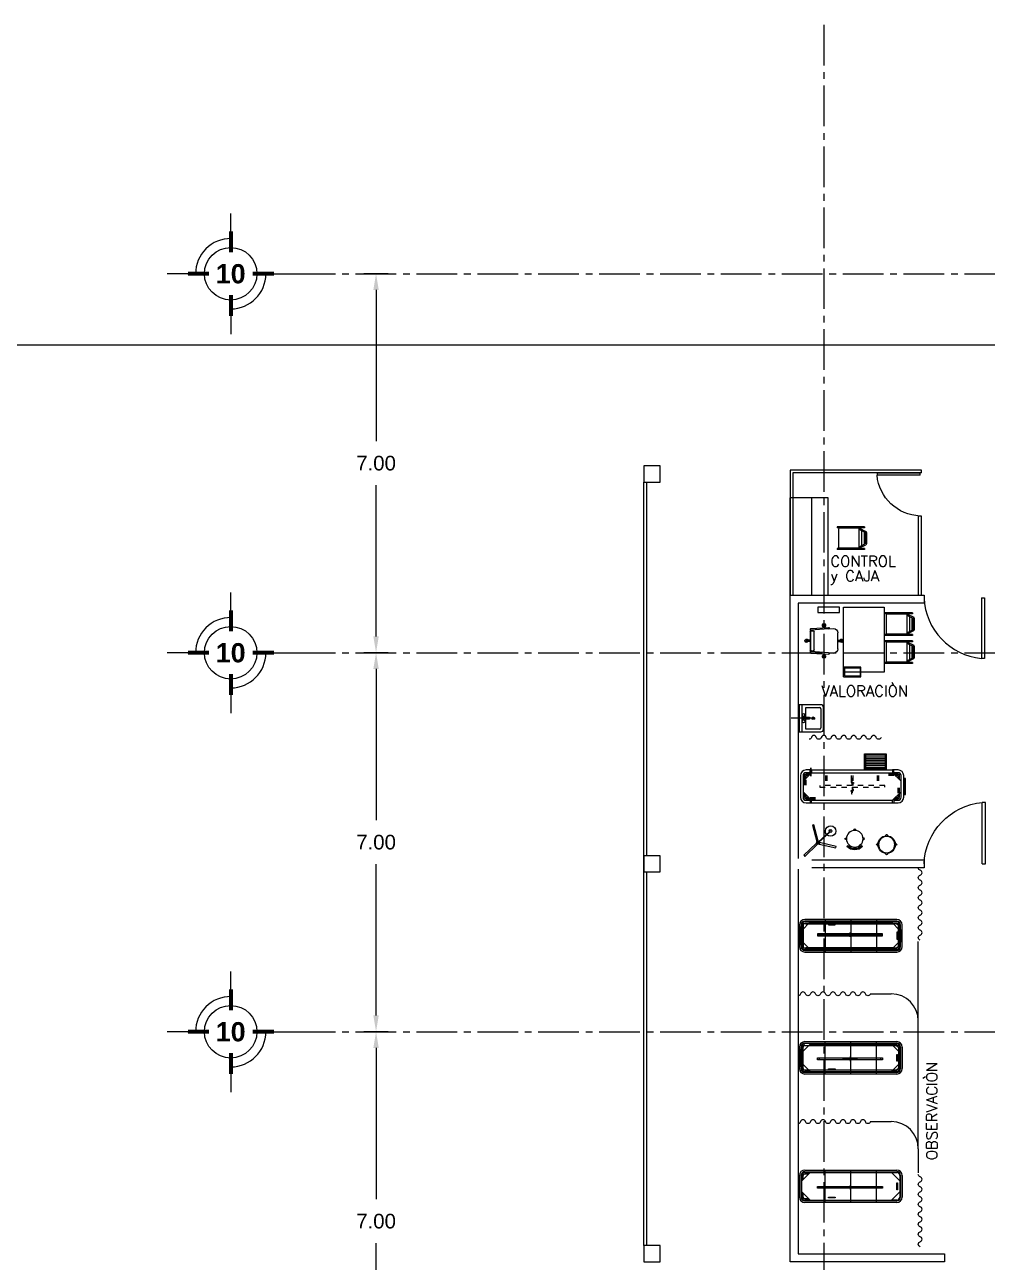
# Model space of a CAD drawing. Header units: millimetres. Extents: x 2523 to 2756, y 378 to 482.
# Drawn here: x 2598.48 to 2616.27, y 459.18 to 482.04 of the extents above; entities that cross this region are included whole.
import ezdxf
from ezdxf.enums import TextEntityAlignment as Align

# ---------------------------------------------------------------- set-up
doc = ezdxf.new("R2010")
doc.units = ezdxf.units.MM
for name, pattern in [('CENTER2', [1.125, 0.75, -0.125, 0.125, -0.125]), ('REF ONCO-QUERETARO$0$CENTER', [2, 1.25, -0.25, 0.25, -0.25]), ('TRATAMIENTOS PB_XREF$0$ACAD_ISO07W100', [3, 0, -3]), ('TRATAMIENTOS PB_XREF$0$HIDDEN5', [0.07, 0.04, -0.03])]:
    doc.linetypes.add(name, pattern=pattern)
doc.layers.get('Defpoints').update_dxf_attribs({"color": 8})
for name, color, linetype, lineweight in [('CVE_EJE', 3, 'Continuous', 0), ('DIM', 3, 'Continuous', 0), ('EJES', 9, 'CENTER2', 0), ('MOB', 161, 'Continuous', 15)]:
    doc.layers.add(name, color=color, linetype=linetype, lineweight=lineweight)
doc.layers.add('EJES GENERALES', color=2, linetype='REF ONCO-QUERETARO$0$CENTER')
doc.layers.add('MUEBLES', color=8, linetype='Continuous')
doc.styles.add('BRMNAMES', font='swisseb.ttf', dxfattribs={"oblique": 15, "height": 10})
doc.styles.add('ROMANS', font='romans.shx')
doc.styles.add('TXG150', font='arial.ttf', dxfattribs={"height": 0.27})
doc.dimstyles.new('DIM150', dxfattribs={"dimtxt": 0.27, "dimasz": 0.3, "dimexe": 0, "dimexo": 18, "dimgap": 0.27, "dimtad": 1, "dimtih": 1, "dimtoh": 1, "dimzin": 1, "dimdsep": 46, "dimtxsty": 'TXG150', "dimblk": 'CT', "dimcen": 0.27, "dimse1": 1, "dimse2": 1, "dimclrd": 1, "dimclre": 9, "dimclrt": 256, "dimazin": 0, "dimtfac": 1, "dimtix": 1, "dimtmove": 2, "dimatfit": 2, "dimldrblk": 'CT', "dimfxl": 1, "dimtolj": 1, "dimtzin": 0, "dimarcsym": 0})

# ---------------------------------------------------------------- blocks, each defined once
blk = doc.blocks.new('PTA')
for p, q in [((-0.97, 0), (-0.97, 0.97)), ((-0.97, 0.97), (-0.92, 0.97)), ((-0.92, 0), (-0.92, 0.97)), ((-0.92, 0), (-0.97, 0))]:
    blk.add_line(p, q)
blk.add_arc((-1.017, -0.043), 1.018, 2.4261, 84.5431)
blk = doc.blocks.new('CES')
for p, q in [((-0.18, -0.16), (-0.18, 0.16)), ((0, 0.16), (-0.18, 0.16)), ((-0.165, 0.145), (-0.165, -0.145)), ((-0.165, 0.145), (-0.015, 0.145)), ((-0.015, 0.145), (-0.015, -0.145)), ((0, 0.16), (0, -0.16)), ((0, -0.16), (-0.18, -0.16)), ((-0.165, -0.145), (-0.015, -0.145))]:
    blk.add_line(p, q)
blk = doc.blocks.new('SILL')
for p, q in [((-0.227, -0.111), (-0.249, -0.435)), ((-0.219, -0.435), (-0.197, -0.111)), ((-0.207, -0.101), (-0.217, -0.101)), ((-0.185, -0.122), (-0.185, -0.15)), ((-0.177, -0.098), (0.177, -0.098)), ((-0.165, -0.102), (0.165, -0.102)), ((0.165, -0.17), (-0.165, -0.17)), ((-0.015, -0.098), (-0.015, -0.03)), ((0.015, -0.03), (-0.015, -0.03)), ((0.015, -0.098), (-0.015, -0.098)), ((-0.008, -0.098), (-0.008, -0.03)), ((0.008, -0.098), (0.008, -0.03)), ((0.015, -0.098), (0.015, -0.03)), ((0.185, -0.122), (0.185, -0.15)), ((0.219, -0.435), (0.197, -0.111)), ((0.207, -0.101), (0.217, -0.101)), ((0.227, -0.111), (0.249, -0.435)), ((-0.243, -0.337), (-0.287, -0.337)), ((-0.287, -0.367), (-0.287, -0.337)), ((-0.243, -0.345), (-0.287, -0.345)), ((-0.244, -0.36), (-0.287, -0.36)), ((-0.245, -0.367), (-0.287, -0.367)), ((-0.233, -0.451), (-0.235, -0.451)), ((-0.224, -0.442), (-0.225, -0.531)), ((0.224, -0.442), (0.225, -0.531)), ((0.233, -0.451), (0.235, -0.451)), ((0.243, -0.337), (0.288, -0.337)), ((0.243, -0.345), (0.288, -0.345)), ((0.244, -0.36), (0.288, -0.36)), ((0.245, -0.367), (0.288, -0.367)), ((0.288, -0.367), (0.288, -0.337)), ((0.15, -0.606), (-0.15, -0.606)), ((0.015, -0.606), (-0.015, -0.606)), ((-0.015, -0.606), (-0.015, -0.674)), ((0.015, -0.674), (-0.015, -0.674)), ((-0.008, -0.606), (-0.008, -0.674)), ((0.008, -0.606), (0.008, -0.674)), ((0.015, -0.606), (0.015, -0.674)), ((0.015, -0.705), (-0.015, -0.705))]:
    blk.add_line(p, q)
for centre, radius, start, end in [((-0.217, -0.111), 0.01, 90, 180), ((-0.207, -0.111), 0.01, 0, 90), ((-0.176, -0.12), 0.0215, 93.0775, 173.5567), ((-0.165, -0.122), 0.02, 90, 180), ((-0.165, -0.15), 0.02, 180, 270), ((0, -0.03), 0.03, 300, 240), ((0, -0.03), 0.0102, 0, 180), ((0.165, -0.122), 0.02, 0, 90), ((0.165, -0.15), 0.02, 270, 0), ((0.176, -0.12), 0.0215, 6.4433, 86.9225), ((0.207, -0.111), 0.01, 90, 180), ((0.217, -0.111), 0.01, 0, 90), ((-0.287, -0.352), 0.03, 30, 330), ((-0.287, -0.352), 0.0102, 90, 270), ((-0.233, -0.435), 0.016, 180, 270), ((-0.235, -0.435), 0.016, 270, 0), ((0.235, -0.435), 0.016, 180, 270), ((0.233, -0.435), 0.016, 270, 0), ((0.288, -0.352), 0.03, 210, 150), ((0.288, -0.352), 0.0102, 270, 90), ((-0.15, -0.531), 0.075, 180, 270), ((0, -0.674), 0.03, 120, 60), ((0, -0.674), 0.0102, 180, 0), ((0.15, -0.531), 0.075, 270, 0)]:
    blk.add_arc(centre, radius, start, end)
blk = doc.blocks.new('SILLAAPI')
for p, q in [((0.018, 0.401), (0.083, 0.53)), ((0.041, 0.401), (0.097, 0.512)), ((0.101, 0.541), (0.312, 0.541)), ((0.11, 0.521), (0.301, 0.521)), ((0.371, 0.401), (0.315, 0.512)), ((0.393, 0.401), (0.328, 0.53)), ((0.024, 0.401), (0.024, 0.041)), ((0.394, 0.401), (0.394, 0.041)), ((0.044, 0.021), (0.374, 0.021))]:
    blk.add_line(p, q)
for points in [[(0, 0.506), (0, 0)], [(0, 0.506), (0.019, 0.506)], [(0.019, 0.506), (0.019, 0)], [(0.089, 0.497), (0.322, 0.497)], [(0.399, 0.506), (0.399, 0)], [(0.399, 0.506), (0.418, 0.506)], [(0.418, 0.506), (0.418, 0)], [(0.024, 0.401), (0.394, 0.401)], [(0.066, 0.45), (0.346, 0.45)], [(0, 0), (0.019, 0)], [(0.399, 0), (0.418, 0)]]:
    blk.add_lwpolyline(points)
for centre, radius, start, end in [((0.101, 0.521), 0.02, 90, 153.1625), ((0.11, 0.506), 0.015, 90, 153.1625), ((0.301, 0.506), 0.015, 26.8375, 90), ((0.31, 0.521), 0.02, 26.8375, 90), ((0.044, 0.041), 0.02, 180, 270), ((0.374, 0.041), 0.02, 270, 0)]:
    blk.add_arc(centre, radius, start, end)
blk = doc.blocks.new('TRATAMIENTOS PB_XREF$0$banco de altura')
h = blk.add_hatch()
h.set_pattern_fill('LINE', color=256, scale=0.01, angle=-90, style=0)
h.set_pattern_definition([(180, (50.672638, -36.364663), (1e-17, 0.03175), [])])
h.paths.add_polyline_path([(0.18, -0.02), (0.18, -0.28), (-0.18, -0.28), (-0.18, -0.02)])
for points in [[(-0.2, -0.3), (0.2, -0.3), (0.2, 0), (-0.2, 0)], [(-0.18, -0.28), (0.18, -0.28), (0.18, -0.02), (-0.18, -0.02)]]:
    blk.add_lwpolyline(points, close=True)
blk = doc.blocks.new('TRATAMIENTOS PB_XREF$0$A$C0DFE3C50')
at = {"linetype": 'Continuous'}
for p, q in [((0.205, 1.86), (0.05, 1.705)), ((0.205, 1.91), (0.105, 1.91)), ((0.205, 1.86), (0.105, 1.86)), ((0.18, 1.835), (0.105, 1.835)), ((0.405, 1.91), (0.205, 1.91)), ((0.405, 1.86), (0.205, 1.86)), ((0.505, 1.91), (0.405, 1.91)), ((0.505, 1.86), (0.405, 1.86)), ((0.405, 1.86), (0.56, 1.705)), ((0.505, 1.835), (0.43, 1.835)), ((0, 1.805), (0, 1.705)), ((0.075, 1.73), (0, 1.73)), ((0, 1.705), (0.05, 1.705)), ((0, 1.705), (0, 0.205)), ((0.05, 1.805), (0.05, 1.73)), ((0.05, 1.705), (0.05, 0.205)), ((0.075, 1.805), (0.075, 1.73)), ((0.1, 1.805), (0.1, 1.755)), ((0.155, 1.81), (0.105, 1.81)), ((0.505, 1.81), (0.455, 1.81)), ((0.51, 1.755), (0.51, 1.805)), ((0.535, 1.73), (0.535, 1.805)), ((0.535, 1.73), (0.61, 1.73)), ((0.56, 1.73), (0.56, 1.805)), ((0.61, 1.705), (0.56, 1.705)), ((0.56, 1.705), (0.56, 0.205)), ((0.61, 1.705), (0.61, 1.805)), ((0.61, 1.705), (0.61, 0.205)), ((0, 0.205), (0.05, 0.205)), ((0, 0.205), (0, 0.105)), ((0.075, 0.18), (0, 0.18)), ((0.05, 0.205), (0.205, 0.05)), ((0.05, 0.18), (0.05, 0.105)), ((0.075, 0.18), (0.075, 0.105)), ((0.1, 0.155), (0.1, 0.105)), ((0.105, 0.1), (0.155, 0.1)), ((0.105, 0.075), (0.18, 0.075)), ((0.105, 0.05), (0.205, 0.05)), ((0.105, 0), (0.205, 0)), ((0.205, 0.05), (0.405, 0.05)), ((0.205, 0), (0.405, 0)), ((0.56, 0.205), (0.405, 0.05)), ((0.405, 0.05), (0.505, 0.05)), ((0.405, 0), (0.505, 0)), ((0.43, 0.075), (0.505, 0.075)), ((0.455, 0.1), (0.505, 0.1)), ((0.51, 0.105), (0.51, 0.155)), ((0.535, 0.18), (0.61, 0.18)), ((0.535, 0.105), (0.535, 0.18)), ((0.61, 0.205), (0.56, 0.205)), ((0.56, 0.105), (0.56, 0.18)), ((0.61, 0.105), (0.61, 0.205))]:
    blk.add_line(p, q, dxfattribs=at)
at = {"linetype": 'TRATAMIENTOS PB_XREF$0$ACAD_ISO07W100'}
for p, q in [((0.43, 1.835), (0.18, 1.835)), ((0.075, 1.73), (0.075, 0.18)), ((0.1, 1.73), (0.1, 0.18)), ((0.43, 1.81), (0.18, 1.81)), ((0.51, 0.18), (0.51, 1.73)), ((0.535, 0.18), (0.535, 1.73)), ((0.51, 1.443), (0.1, 1.443)), ((0.51, 1.418), (0.1, 1.418)), ((0.51, 0.968), (0.1, 0.968)), ((0.51, 0.943), (0.1, 0.943)), ((0.51, 0.493), (0.1, 0.493)), ((0.51, 0.468), (0.1, 0.468)), ((0.18, 0.1), (0.43, 0.1)), ((0.18, 0.075), (0.43, 0.075))]:
    blk.add_line(p, q, dxfattribs=at)
at = {"linetype": 'TRATAMIENTOS PB_XREF$0$ACAD_ISO07W100', "lineweight": 100}
for p, q in [((0.535, 1.705), (0.535, 1.73)), ((0.61, 1.73), (0.61, 1.705))]:
    blk.add_line(p, q, dxfattribs=at)
at = {"linetype": 'Continuous'}
for centre, radius, start, end in [((0.105, 1.805), 0.105, 90, 180), ((0.105, 1.805), 0.055, 90, 180), ((0.105, 1.805), 0.03, 90, 180), ((0.505, 1.805), 0.105, 0, 90), ((0.505, 1.805), 0.055, 0, 90), ((0.505, 1.805), 0.03, 0, 90), ((0.105, 1.805), 0.005, 90, 180), ((0.505, 1.805), 0.005, 0, 90), ((0.105, 0.105), 0.105, 180, 270), ((0.105, 0.105), 0.055, 180, 270), ((0.105, 0.105), 0.03, 180, 270), ((0.105, 0.105), 0.005, 180, 270), ((0.505, 0.105), 0.105, 270, 0), ((0.505, 0.105), 0.005, 270, 0), ((0.505, 0.105), 0.055, 270, 0), ((0.505, 0.105), 0.03, 270, 0)]:
    blk.add_arc(centre, radius, start, end, dxfattribs=at)
blk = doc.blocks.new('TRATAMIENTOS PB_XREF$0$carro_camilla')
at = {"linetype": 'TRATAMIENTOS PB_XREF$0$ACAD_ISO07W100', "lineweight": 100}
blk.add_blockref('TRATAMIENTOS PB_XREF$0$A$C0DFE3C50', (-0.305, -1.91), dxfattribs=at)
blk = doc.blocks.new('TRATAMIENTOS PB_XREF$0$riel_portavenoclisis')
at = {"linetype": 'TRATAMIENTOS PB_XREF$0$HIDDEN5'}
blk.add_lwpolyline([(0, -0.015), (0, 0.015), (1.2, 0.015), (1.2, -0.015)], close=True, dxfattribs=at)
for points in [[(0.6, 0.015), (0.6, 0.145), (0.59, 0.145), (0.59, 0.095), (0.58, 0.095), (0.58, 0.075), (0.6, 0.075), (0.61, 0.075), (0.62, 0.075), (0.62, 0.055), (0.61, 0.055), (0.61, 0.015)], [(0.6, -0.015), (0.6, -0.145), (0.59, -0.145), (0.59, -0.095), (0.58, -0.095), (0.58, -0.075), (0.6, -0.075), (0.61, -0.075), (0.62, -0.075), (0.62, -0.055), (0.61, -0.055), (0.61, -0.015)]]:
    blk.add_lwpolyline(points, dxfattribs=at)
blk = doc.blocks.new('31080102')
for points in [[(-0.149, 0.013), (-0.175, 0.013, 1), (-0.175, -0.013), (-0.149, -0.013)], [(0.013, 0.149), (0.013, 0.175, 1), (-0.013, 0.175), (-0.013, 0.149)], [(0.149, -0.013), (0.175, -0.013, 1), (0.175, 0.013), (0.149, 0.013)], [(-0.013, -0.149), (-0.013, -0.175, 1), (0.013, -0.175), (0.013, -0.149)]]:
    blk.add_lwpolyline(points, format="xyb")
blk.add_circle((0, 0), 0.15)
for start, end in [(94.4117, 175.5883), (4.4117, 85.5883), (184.4117, 265.5883), (274.4117, 355.5883)]:
    blk.add_arc((0, 0), 0.162, start, end)
blk = doc.blocks.new('31080052')
for p, q in [((-0.087, 0.152), (-0.087, 0.122)), ((-0.075, 0.158), (-0.075, 0.13)), ((-0.013, 0.175), (-0.013, 0.149)), ((0.012, 0.149), (0.012, 0.175)), ((0.075, 0.158), (0.075, 0.13)), ((0.088, 0.152), (0.088, 0.122))]:
    blk.add_line(p, q)
for points in [[(-0.149, 0.012), (-0.163, 0.012, 1), (-0.163, -0.013), (-0.149, -0.013)], [(0.149, 0.012), (0.163, 0.012, -1), (0.163, -0.013), (0.149, -0.013)], [(-0.013, -0.149), (-0.013, -0.163, 1), (0.012, -0.163), (0.012, -0.149)]]:
    blk.add_lwpolyline(points, format="xyb")
blk.add_lwpolyline([(0.124, 0.124), (0.141, 0.141, 0.414214), (-0.141, 0.141), (-0.124, 0.124, -0.414214)], format="xyb", close=True)
blk.add_circle((0, 0), 0.15)
blk = doc.blocks.new('35670106')
for p, q in [((-0.02, 0.017), (-0.033, -0.006)), ((-0.003, 0.005), (0.165, 0.118)), ((0, 0), (0.168, 0.113)), ((0, 0.017), (0.004, 0.01)), ((0.008, 0.005), (0.014, -0.005)), ((0.005, -0.022), (-0.023, -0.023))]:
    blk.add_line(p, q)
for points in [[(-0.02, 0.237), (0, 0.237), (0, 0.017), (-0.02, 0.017)], [(-0.205, -0.144), (-0.216, -0.128), (-0.033, -0.006), (-0.023, -0.023)], [(0.005, -0.022), (0.014, -0.004), (0.206, -0.106), (0.197, -0.124)]]:
    blk.add_lwpolyline(points, close=True)
for centre, radius in [((-0.01, -0.003), 0.0102), ((0.177, 0.123), 0.0131)]:
    blk.add_circle(centre, radius)
for centre, radius, start, end in [((0.177, 0.123), 0.0679, 216.7659, 211.9695), ((0.178, 0.123), 0.0174, 223.7468, 204.9465)]:
    blk.add_arc(centre, radius, start, end)
blk = doc.blocks.new('LAVV')
for p, q in [((0, 0.25), (0, -0.25)), ((0.4, 0.25), (0, 0.25)), ((0.05, 0.25), (0.05, -0.25)), ((0.125, 0.2), (0.375, 0.2)), ((0.125, 0.019), (0.125, 0.2)), ((0.4, 0.175), (0.4, -0.175)), ((0.45, -0.2), (0.45, 0.2)), ((0.125, -0.2), (0.125, -0.019)), ((0.375, -0.2), (0.125, -0.2)), ((0, -0.25), (0.4, -0.25))]:
    blk.add_line(p, q)
for points in [[(0.275, 0), (-0.15, 0)], [(0.181, 0.019), (0.181, -0.019), (0.069, -0.019), (0.069, 0.019), (0.181, 0.019)], [(0.181, 0.019), (0.194, 0.019), (0.194, -0.019), (0.181, -0.019)]]:
    blk.add_lwpolyline(points)
for points in [[(0.093, 0.031), (0.108, 0.05), (0.103, 0.074), (0.081, 0.084), (0.06, 0.074), (0.054, 0.05), (0.069, 0.031)], [(0.093, -0.031), (0.108, -0.05), (0.103, -0.074), (0.081, -0.084), (0.06, -0.074), (0.054, -0.05), (0.069, -0.031)]]:
    blk.add_lwpolyline(points, close=True)
blk.add_circle((0.262, 0), 0.025)
for centre, radius, start, end in [((0.4, 0.2), 0.05, 0, 90), ((0.375, 0.175), 0.025, 0, 90), ((0.375, -0.175), 0.025, 270, 0), ((0.4, -0.2), 0.05, 270, 0)]:
    blk.add_arc(centre, radius, start, end)
blk = doc.blocks.new('CT')
blk.add_line((0, -0.75), (0, 0.75))
blk.add_solid([(-1, -0.167), (-1, 0.167), (0, 0)])
blk = doc.blocks.new('*D180')
at = {"layer": 'Defpoints', "color": 0, "transparency": 16777216}
for p in [(2604.975, 463.44), (2604.542, 456.44), (2604.975, 456.44)]:
    blk.add_point(p, dxfattribs=at)
at = {"layer": 'DIM', "color": 1, "lineweight": -2, "transparency": 16777216}
for p, q in [((2604.975, 463.14), (2604.975, 460.348)), ((2604.975, 456.74), (2604.975, 459.532))]:
    blk.add_line(p, q, dxfattribs=at)
at = {"layer": 'DIM', "color": 1, "lineweight": -2, "transparency": 16777216, "xscale": 0.3, "yscale": 0.3, "zscale": 0.3}
for p, rotation in [((2604.975, 463.44), 90), ((2604.975, 456.44), 270)]:
    blk.add_blockref('CT', p, dxfattribs=dict(at, rotation=rotation))
at = {"layer": 'DIM', "transparency": 16777216, "insert": (2604.975, 459.94), "char_height": 0.27, "attachment_point": 5, "style": 'TXG150'}
blk.add_mtext('\\A1;7.00', dxfattribs=at)
blk = doc.blocks.new('*D181')
at = {"layer": 'Defpoints', "color": 0, "transparency": 16777216}
for p in [(2604.975, 470.44), (2604.542, 463.44), (2604.975, 463.44)]:
    blk.add_point(p, dxfattribs=at)
at = {"layer": 'DIM', "color": 1, "lineweight": -2, "transparency": 16777216}
for p, q in [((2604.975, 470.14), (2604.975, 467.348)), ((2604.975, 463.74), (2604.975, 466.532))]:
    blk.add_line(p, q, dxfattribs=at)
at = {"layer": 'DIM', "color": 1, "lineweight": -2, "transparency": 16777216, "xscale": 0.3, "yscale": 0.3, "zscale": 0.3}
for p, rotation in [((2604.975, 470.44), 90), ((2604.975, 463.44), 270)]:
    blk.add_blockref('CT', p, dxfattribs=dict(at, rotation=rotation))
at = {"layer": 'DIM', "transparency": 16777216, "insert": (2604.975, 466.94), "char_height": 0.27, "attachment_point": 5, "style": 'TXG150'}
blk.add_mtext('\\A1;7.00', dxfattribs=at)
blk = doc.blocks.new('*D182')
at = {"layer": 'Defpoints', "color": 0, "transparency": 16777216}
for p in [(2604.975, 477.44), (2604.542, 470.44), (2604.975, 470.44)]:
    blk.add_point(p, dxfattribs=at)
at = {"layer": 'DIM', "color": 1, "lineweight": -2, "transparency": 16777216}
for p, q in [((2604.975, 477.14), (2604.975, 474.348)), ((2604.975, 470.74), (2604.975, 473.532))]:
    blk.add_line(p, q, dxfattribs=at)
at = {"layer": 'DIM', "color": 1, "lineweight": -2, "transparency": 16777216, "xscale": 0.3, "yscale": 0.3, "zscale": 0.3}
for p, rotation in [((2604.975, 477.44), 90), ((2604.975, 470.44), 270)]:
    blk.add_blockref('CT', p, dxfattribs=dict(at, rotation=rotation))
at = {"layer": 'DIM', "transparency": 16777216, "insert": (2604.975, 473.94), "char_height": 0.27, "attachment_point": 5, "style": 'TXG150'}
blk.add_mtext('\\A1;7.00', dxfattribs=at)
blk = doc.blocks.new('A$C69382806')
at = {"linetype": 'Continuous'}
for p, q in [((-5.226, 0.785), (-5.226, 1.414)), ((-5.23, 0.719), (-5.23, 1.022)), ((-5.716, 0.299), (-6.406, 0.299)), ((-6.019, 0.299), (-5.716, 0.299)), ((-4.433, 0.299), (-4.736, 0.299)), ((-4.736, 0.299), (-4.046, 0.299)), ((-5.23, -0.12), (-5.23, -0.423)), ((-5.226, -0.186), (-5.226, -0.816))]:
    blk.add_line(p, q, dxfattribs=at)
at = {"linetype": 'Continuous', "const_width": 0.0711}
for points in [[(-5.226, 0.692), (-5.226, 1.081)], [(-5.63, 0.299), (-6.019, 0.299)], [(-4.822, 0.299), (-4.433, 0.299)], [(-4.745, 0.299), (-4.442, 0.299)], [(-5.226, -0.094), (-5.226, -0.483)]]:
    blk.add_lwpolyline(points, dxfattribs=at)
at = {"linetype": 'Continuous'}
blk.add_circle((-5.23, 0.299), 0.485, dxfattribs=at)
for start, end in [(89.6058, 180), (270.3942, 0)]:
    blk.add_arc((-5.23, 0.299), 0.65, start, end, dxfattribs=at)

msp = doc.modelspace()

# ---------------------------------------------------------------- linework, layer by layer
for p, q in [((2615.0502, 473.8151), (2612.6252, 473.8151)), ((2612.6252, 473.8151), (2612.6252, 471.5026)), ((2615.0502, 473.7651), (2615.0502, 473.8151)), ((2609.9252, 459.4901), (2609.9252, 473.5901)), ((2609.9752, 466.6901), (2609.9752, 473.5901)), ((2615.0502, 473.7651), (2612.6752, 473.7651)), ((2612.6752, 473.7651), (2612.6752, 471.5026)), ((2612.6252, 471.5026), (2612.6252, 473.3026)), ((2615.0502, 472.9651), (2615.0002, 472.9651)), ((2615.0002, 471.5026), (2615.0002, 472.9651)), ((2615.0502, 471.5026), (2615.0502, 472.9651)), ((2612.6252, 466.6901), (2612.6252, 471.5026)), ((2612.6252, 471.5026), (2615.1002, 471.5026)), ((2612.7752, 471.3526), (2612.7752, 466.6418)), ((2615.1002, 471.3526), (2612.7752, 471.3526)), ((2615.1002, 471.5026), (2615.1002, 471.3526)), ((2612.6252, 459.1901), (2612.6252, 466.6901)), ((2613.0252, 466.6151), (2615.1002, 466.6151)), ((2615.1002, 466.6151), (2615.1002, 466.4651)), ((2609.9752, 459.4901), (2609.9752, 466.3901)), ((2612.7752, 466.4418), (2612.7752, 459.3401)), ((2615.1002, 466.4651), (2613.0252, 466.4651)), ((2614.9931, 461.2798), (2614.9931, 465.1087)), ((2614.1078, 464.1394), (2614.4931, 464.1394)), ((2614.1078, 464.1394), (2614.4931, 464.1394)), ((2614.1078, 461.7798), (2614.4931, 461.7798)), ((2614.9931, 461.2798), (2614.9931, 460.8331)), ((2609.9252, 459.4901), (2609.9252, 459.4401)), ((2615.4792, 459.1901), (2612.6252, 459.1901)), ((2612.7752, 459.3401), (2615.4792, 459.3401)), ((2615.4792, 459.3401), (2615.4792, 459.1901))]:
    msp.add_line(p, q)
at = {"color": 1}
for points in [[(2609.9252, 473.5901), (2610.2252, 473.5901), (2610.2252, 473.8901), (2609.9252, 473.8901)], [(2609.9252, 466.3918), (2610.2252, 466.3918), (2610.2252, 466.6918), (2609.9252, 466.6918)], [(2609.9252, 459.1901), (2610.2252, 459.1901), (2610.2252, 459.4901), (2609.9252, 459.4901)]]:
    msp.add_lwpolyline(points, close=True, dxfattribs=at)
for centre in [(2614.4931, 463.6394), (2614.4931, 461.2798)]:
    msp.add_arc(centre, 0.5, 0, 90)
at = {"layer": 'Defpoints'}
msp.add_lwpolyline([(2597.8912, 476.1288), (2637.7002, 476.1288), (2637.7002, 427.1975), (2597.8912, 427.1975)], close=True, dxfattribs=at)
at = {"layer": 'EJES'}
for p, q in [((2613.2502, 482.0389), (2613.2502, 431.5828)), ((2603.4731, 477.4401), (2633.8724, 477.4401)), ((2603.4731, 470.4401), (2633.8724, 470.4401)), ((2603.4731, 463.4401), (2633.8724, 463.4401))]:
    msp.add_line(p, q, dxfattribs=at)
at = {"layer": 'MOB'}
for p, q in [((2613.3252, 473.3026), (2612.6252, 473.3026)), ((2613.0252, 471.5026), (2613.0252, 473.3026)), ((2613.3252, 471.5026), (2613.3252, 473.3026)), ((2612.7966, 465.412), (2612.7966, 465.012)), ((2612.8266, 465.412), (2612.8266, 465.012)), ((2612.8416, 465.312), (2612.9966, 465.467)), ((2612.8416, 465.412), (2612.8416, 465.312)), ((2612.8666, 465.412), (2612.8666, 465.337)), ((2614.5966, 465.512), (2612.8966, 465.512)), ((2614.5966, 465.482), (2612.8966, 465.482)), ((2612.9966, 465.467), (2612.8966, 465.467)), ((2612.9716, 465.442), (2612.8966, 465.442)), ((2612.9169, 465.4347), (2614.5552, 465.4347)), ((2614.5216, 465.442), (2612.9716, 465.442)), ((2612.9966, 465.467), (2614.4966, 465.467)), ((2613.2716, 465.512), (2613.2716, 464.912)), ((2613.3315, 465.4261), (2613.3315, 465.4124)), ((2613.4597, 465.4261), (2613.3315, 465.4261)), ((2613.3315, 465.4124), (2613.4597, 465.4124)), ((2613.4597, 465.4124), (2613.4597, 465.4261)), ((2613.7466, 465.512), (2613.7466, 464.912)), ((2614.2216, 465.512), (2614.2216, 464.912)), ((2614.5966, 465.467), (2614.4966, 465.467)), ((2614.4966, 465.467), (2614.6516, 465.312)), ((2614.5966, 465.442), (2614.5216, 465.442)), ((2614.6266, 465.337), (2614.6266, 465.412)), ((2614.6516, 465.312), (2614.6516, 465.412)), ((2614.6666, 465.012), (2614.6666, 465.412)), ((2614.6966, 465.012), (2614.6966, 465.412)), ((2612.8105, 465.0957), (2612.8105, 465.3283)), ((2612.8266, 465.312), (2612.8416, 465.312)), ((2612.8416, 465.312), (2612.8416, 465.112)), ((2612.8666, 465.337), (2612.8666, 465.087)), ((2613.1318, 465.2481), (2613.1318, 465.2131)), ((2614.3318, 465.2481), (2613.1318, 465.2481)), ((2613.1318, 465.2131), (2614.3318, 465.2131)), ((2613.1618, 465.2206), (2613.1618, 465.2406)), ((2613.1618, 465.2406), (2614.3018, 465.2406)), ((2614.3018, 465.2206), (2613.1618, 465.2206)), ((2613.8718, 465.2306), (2613.5918, 465.2306)), ((2613.7318, 465.1904), (2613.7318, 465.2708)), ((2614.3018, 465.2406), (2614.3018, 465.2206)), ((2614.3318, 465.2131), (2614.3318, 465.2481)), ((2614.5958, 465.2761), (2614.5958, 465.1479)), ((2614.6095, 465.2761), (2614.5958, 465.2761)), ((2614.5958, 465.1479), (2614.6095, 465.1479)), ((2614.6095, 465.1479), (2614.6095, 465.2761)), ((2614.6266, 465.087), (2614.6266, 465.337)), ((2614.6516, 465.112), (2614.6516, 465.312)), ((2614.6516, 465.312), (2614.6666, 465.312)), ((2614.6616, 465.3283), (2614.6616, 465.0957)), ((2612.8266, 465.112), (2612.8416, 465.112)), ((2612.8416, 465.112), (2612.8416, 465.012)), ((2612.8416, 465.112), (2612.9966, 464.957)), ((2612.8666, 465.087), (2612.8666, 465.012)), ((2612.8966, 464.982), (2612.9716, 464.982)), ((2612.8966, 464.957), (2612.9966, 464.957)), ((2612.8966, 464.942), (2614.5966, 464.942)), ((2612.8966, 464.912), (2614.5966, 464.912)), ((2614.5552, 464.9893), (2612.9169, 464.9893)), ((2612.9716, 464.982), (2614.5216, 464.982)), ((2612.9966, 464.957), (2614.4966, 464.957)), ((2614.4966, 464.957), (2614.6516, 465.112)), ((2614.4966, 464.957), (2614.5966, 464.957)), ((2614.5216, 464.982), (2614.5966, 464.982)), ((2614.6266, 465.012), (2614.6266, 465.087)), ((2614.6516, 465.112), (2614.6666, 465.112)), ((2614.6516, 465.012), (2614.6516, 465.112)), ((2612.7966, 462.758), (2612.7966, 463.158)), ((2612.8105, 463.0743), (2612.8105, 462.8417)), ((2612.8266, 462.758), (2612.8266, 463.158)), ((2612.8416, 463.058), (2612.9966, 463.213)), ((2612.8416, 463.058), (2612.8416, 463.158)), ((2612.8666, 463.083), (2612.8666, 463.158)), ((2612.8666, 462.833), (2612.8666, 463.083)), ((2612.8966, 463.258), (2614.5966, 463.258)), ((2612.8966, 463.228), (2614.5966, 463.228)), ((2612.8966, 463.188), (2612.9716, 463.188)), ((2614.5552, 463.1807), (2612.9169, 463.1807)), ((2612.9716, 463.188), (2614.5216, 463.188)), ((2612.9966, 463.213), (2614.4966, 463.213)), ((2613.2716, 462.658), (2613.2716, 463.258)), ((2613.7466, 462.658), (2613.7466, 463.258)), ((2614.2216, 462.658), (2614.2216, 463.258)), ((2614.4966, 463.213), (2614.5966, 463.213)), ((2614.4966, 463.213), (2614.6516, 463.058)), ((2614.5216, 463.188), (2614.5966, 463.188)), ((2614.6266, 463.158), (2614.6266, 463.083)), ((2614.6266, 463.083), (2614.6266, 462.833)), ((2614.6516, 463.158), (2614.6516, 463.058)), ((2614.6616, 462.8417), (2614.6616, 463.0743)), ((2614.6666, 463.158), (2614.6666, 462.758)), ((2614.6966, 463.158), (2614.6966, 462.758)), ((2612.8266, 463.058), (2612.8416, 463.058)), ((2612.8266, 462.858), (2612.8416, 462.858)), ((2612.8416, 462.858), (2612.8416, 463.058)), ((2612.8416, 462.858), (2612.9966, 462.703)), ((2612.8416, 462.758), (2612.8416, 462.858)), ((2613.1318, 462.9219), (2613.1318, 462.9569)), ((2613.1318, 462.9569), (2614.3318, 462.9569)), ((2614.3318, 462.9219), (2613.1318, 462.9219)), ((2613.1618, 462.9494), (2613.1618, 462.9294)), ((2614.3018, 462.9494), (2613.1618, 462.9494)), ((2613.1618, 462.9294), (2614.3018, 462.9294)), ((2613.8718, 462.9394), (2613.5918, 462.9394)), ((2613.7318, 462.9796), (2613.7318, 462.8992)), ((2614.3018, 462.9294), (2614.3018, 462.9494)), ((2614.3318, 462.9569), (2614.3318, 462.9219)), ((2614.4966, 462.703), (2614.6516, 462.858)), ((2614.5958, 462.8939), (2614.5958, 463.0221)), ((2614.5958, 463.0221), (2614.6095, 463.0221)), ((2614.6095, 462.8939), (2614.5958, 462.8939)), ((2614.6095, 463.0221), (2614.6095, 462.8939)), ((2614.6516, 463.058), (2614.6666, 463.058)), ((2614.6516, 463.058), (2614.6516, 462.858)), ((2614.6516, 462.858), (2614.6516, 462.758)), ((2614.6516, 462.858), (2614.6666, 462.858)), ((2612.8666, 462.758), (2612.8666, 462.833)), ((2612.9716, 462.728), (2612.8966, 462.728)), ((2612.9966, 462.703), (2612.8966, 462.703)), ((2614.5966, 462.688), (2612.8966, 462.688)), ((2614.5966, 462.658), (2612.8966, 462.658)), ((2612.9169, 462.7353), (2614.5552, 462.7353)), ((2614.5216, 462.728), (2612.9716, 462.728)), ((2612.9966, 462.703), (2614.4966, 462.703)), ((2613.3315, 462.7439), (2613.3315, 462.7576)), ((2613.3315, 462.7576), (2613.4597, 462.7576)), ((2613.4597, 462.7439), (2613.3315, 462.7439)), ((2613.4597, 462.7576), (2613.4597, 462.7439)), ((2614.5966, 462.703), (2614.4966, 462.703)), ((2614.5966, 462.728), (2614.5216, 462.728)), ((2614.6266, 462.833), (2614.6266, 462.758)), ((2612.7966, 460.385), (2612.7966, 460.785)), ((2612.8266, 460.385), (2612.8266, 460.785)), ((2612.8416, 460.685), (2612.9966, 460.84)), ((2612.8416, 460.685), (2612.8416, 460.785)), ((2612.8666, 460.71), (2612.8666, 460.785)), ((2612.8966, 460.885), (2614.5966, 460.885)), ((2612.8966, 460.855), (2614.5966, 460.855)), ((2612.8966, 460.84), (2612.9966, 460.84)), ((2612.8966, 460.815), (2612.9716, 460.815)), ((2612.9966, 460.84), (2614.4966, 460.84)), ((2613.2716, 460.285), (2613.2716, 460.885)), ((2613.7466, 460.285), (2613.7466, 460.885)), ((2614.2216, 460.285), (2614.2216, 460.885)), ((2614.4966, 460.84), (2614.5966, 460.84)), ((2614.4966, 460.84), (2614.6516, 460.685)), ((2614.6516, 460.785), (2614.6516, 460.685)), ((2614.6666, 460.785), (2614.6666, 460.385)), ((2614.6966, 460.785), (2614.6966, 460.385)), ((2612.8266, 460.685), (2612.8416, 460.685)), ((2612.8416, 460.485), (2612.8416, 460.685)), ((2613.1318, 460.5489), (2613.1318, 460.5839)), ((2613.1318, 460.5839), (2614.3318, 460.5839)), ((2613.1618, 460.5764), (2613.1618, 460.5564)), ((2614.3018, 460.5764), (2613.1618, 460.5764)), ((2613.1618, 460.5564), (2614.3018, 460.5564)), ((2613.8718, 460.5664), (2613.5918, 460.5664)), ((2613.7318, 460.6066), (2613.7318, 460.5262)), ((2614.3018, 460.5564), (2614.3018, 460.5764)), ((2614.3318, 460.5839), (2614.3318, 460.5489)), ((2614.5958, 460.5209), (2614.5958, 460.6491)), ((2614.5958, 460.6491), (2614.6095, 460.6491)), ((2614.6095, 460.6491), (2614.6095, 460.5209)), ((2614.6516, 460.685), (2614.6666, 460.685)), ((2614.6516, 460.685), (2614.6516, 460.485)), ((2612.8266, 460.485), (2612.8416, 460.485)), ((2612.8416, 460.485), (2612.9966, 460.33)), ((2612.8416, 460.385), (2612.8416, 460.485)), ((2612.8666, 460.385), (2612.8666, 460.46)), ((2612.9716, 460.355), (2612.8966, 460.355)), ((2612.9966, 460.33), (2612.8966, 460.33)), ((2612.9966, 460.33), (2614.4966, 460.33)), ((2614.3318, 460.5489), (2613.1318, 460.5489)), ((2613.3315, 460.3709), (2613.3315, 460.3846)), ((2613.3315, 460.3846), (2613.4597, 460.3846)), ((2613.4597, 460.3709), (2613.3315, 460.3709)), ((2613.4597, 460.3846), (2613.4597, 460.3709)), ((2614.4966, 460.33), (2614.6516, 460.485)), ((2614.5966, 460.33), (2614.4966, 460.33)), ((2614.6095, 460.5209), (2614.5958, 460.5209)), ((2614.6516, 460.485), (2614.6516, 460.385)), ((2614.6516, 460.485), (2614.6666, 460.485)), ((2614.5966, 460.315), (2612.8966, 460.315)), ((2614.5966, 460.285), (2612.8966, 460.285))]:
    msp.add_line(p, q, dxfattribs=at)
for points in [[(2613.1355, 471.181), (2613.5355, 471.181), (2613.5355, 471.281), (2613.1355, 471.281), (2613.1355, 471.181)], [(2614.3622, 471.2801), (2614.3622, 470.0801), (2613.6122, 470.0801), (2613.6122, 471.2801)], [(2614.7341, 468.12), (2614.7341, 467.82), (2614.7541, 467.82), (2614.7541, 468.12)]]:
    msp.add_lwpolyline(points, close=True, dxfattribs=at)
for centre, radius, start, end in [((2612.8966, 465.412), 0.1, 90, 180), ((2612.9169, 465.3283), 0.1064, 90, 180), ((2612.8966, 465.412), 0.07, 90, 180), ((2612.8966, 465.412), 0.055, 90, 180), ((2612.8966, 465.412), 0.03, 90, 180), ((2614.5552, 465.3283), 0.1064, 0, 90), ((2614.5966, 465.412), 0.1, 0, 90), ((2614.5966, 465.412), 0.07, 0, 90), ((2614.5966, 465.412), 0.055, 0, 90), ((2614.5966, 465.412), 0.03, 0, 90), ((2612.8966, 465.012), 0.1, 180, 270), ((2612.9169, 465.0957), 0.1064, 180, 270), ((2612.8966, 465.012), 0.07, 180, 270), ((2612.8966, 465.012), 0.055, 180, 270), ((2612.8966, 465.012), 0.03, 180, 270), ((2614.5552, 465.0957), 0.1064, 270, 0), ((2614.5966, 465.012), 0.055, 270, 0), ((2614.5966, 465.012), 0.1, 270, 0), ((2614.5966, 465.012), 0.07, 270, 0), ((2614.5966, 465.012), 0.03, 270, 0), ((2612.8966, 463.158), 0.1, 90, 180), ((2612.9169, 463.0743), 0.1064, 90, 180), ((2612.8966, 463.158), 0.07, 90, 180), ((2612.8966, 463.158), 0.055, 90, 180), ((2612.8966, 463.158), 0.03, 90, 180), ((2614.5552, 463.0743), 0.1064, 0, 90), ((2614.5966, 463.158), 0.1, 0, 90), ((2614.5966, 463.158), 0.07, 0, 90), ((2614.5966, 463.158), 0.055, 0, 90), ((2614.5966, 463.158), 0.03, 0, 90), ((2612.9169, 462.8417), 0.1064, 180, 270), ((2614.5552, 462.8417), 0.1064, 270, 0), ((2612.8966, 462.758), 0.1, 180, 270), ((2612.8966, 462.758), 0.07, 180, 270), ((2612.8966, 462.758), 0.055, 180, 270), ((2612.8966, 462.758), 0.03, 180, 270), ((2614.5966, 462.758), 0.1, 270, 0), ((2614.5966, 462.758), 0.07, 270, 0), ((2614.5966, 462.758), 0.03, 270, 0), ((2614.5966, 462.758), 0.055, 270, 0), ((2612.8966, 460.785), 0.1, 90, 180), ((2612.8966, 460.785), 0.07, 90, 180), ((2612.8966, 460.785), 0.055, 90, 180), ((2612.8966, 460.785), 0.03, 90, 180), ((2614.5966, 460.785), 0.1, 0, 90), ((2614.5966, 460.785), 0.07, 0, 90), ((2614.5966, 460.785), 0.055, 0, 90), ((2612.8966, 460.385), 0.1, 180, 270), ((2612.8966, 460.385), 0.07, 180, 270), ((2612.8966, 460.385), 0.055, 180, 270), ((2612.8966, 460.385), 0.03, 180, 270), ((2614.5966, 460.385), 0.1, 270, 0), ((2614.5966, 460.385), 0.07, 270, 0), ((2614.5966, 460.385), 0.055, 270, 0)]:
    msp.add_arc(centre, radius, start, end, dxfattribs=at)
at = {"layer": 'MUEBLES'}
for points in [[(2614.308, 468.8766, -0.7690409), (2614.2158, 468.8766, 0.7690409), (2614.1236, 468.8766, -0.7690409), (2614.0314, 468.8766, 0.7690409), (2613.9392, 468.8766, -0.7690409), (2613.847, 468.8766, 0.7690409), (2613.7549, 468.8766, -0.7690409), (2613.6627, 468.8766, 0.7690409), (2613.5705, 468.8766, -0.7690409), (2613.4783, 468.8766, 0.7690409), (2613.3861, 468.8766, -0.7690409), (2613.2939, 468.8766, 0.7690409), (2613.2017, 468.8766, -0.7690409), (2613.1095, 468.8766, 0.7690409), (2613.0174, 468.8766, -0.3160989), (2612.9754, 468.8413, -0.3160989)], [(2615.0284, 465.1325, -0.7690409), (2615.0284, 465.2247, 0.7690409), (2615.0284, 465.3169, -0.7690409), (2615.0284, 465.4091, 0.7690409), (2615.0284, 465.5012, -0.7690409), (2615.0284, 465.5934, 0.7690409), (2615.0284, 465.6856, -0.7690409), (2615.0284, 465.7778, 0.7690409), (2615.0284, 465.87, -0.7690409), (2615.0284, 465.9622, 0.7690409), (2615.0284, 466.0544, -0.7690409), (2615.0284, 466.1466, 0.7690409), (2615.0284, 466.2387, -0.7690409), (2615.0284, 466.3309, 0.7690409), (2615.0284, 466.4231, -0.3160989), (2614.9931, 466.4651, -0.3160989)], [(2614.1078, 464.1394, -0.7690409), (2614.0156, 464.1394, 0.7690409), (2613.9234, 464.1394, -0.7690409), (2613.8312, 464.1394, 0.7690409), (2613.739, 464.1394, -0.7690409), (2613.6468, 464.1394, 0.7690409), (2613.5546, 464.1394, -0.7690409), (2613.4625, 464.1394, 0.7690409), (2613.3703, 464.1394, -0.7690409), (2613.2781, 464.1394, 0.7690409), (2613.1859, 464.1394, -0.7690409), (2613.0937, 464.1394, 0.7690409), (2613.0015, 464.1394, -0.7690409), (2612.9093, 464.1394, 0.7690409), (2612.8171, 464.1394, -0.3160989), (2612.7752, 464.1041, -0.3160989)], [(2614.1078, 464.1394, -0.7690409), (2614.0156, 464.1394, 0.7690409), (2613.9234, 464.1394, -0.7690409), (2613.8312, 464.1394, 0.7690409), (2613.739, 464.1394, -0.7690409), (2613.6468, 464.1394, 0.7690409), (2613.5546, 464.1394, -0.7690409), (2613.4625, 464.1394, 0.7690409), (2613.3703, 464.1394, -0.7690409), (2613.2781, 464.1394, 0.7690409), (2613.1859, 464.1394, -0.7690409), (2613.0937, 464.1394, 0.7690409), (2613.0015, 464.1394, -0.7690409), (2612.9093, 464.1394, 0.7690409), (2612.8171, 464.1394, -0.3160989), (2612.7752, 464.1041, -0.3160989)], [(2614.1078, 461.7798, -0.7690409), (2614.0156, 461.7798, 0.7690409), (2613.9234, 461.7798, -0.7690409), (2613.8312, 461.7798, 0.7690409), (2613.739, 461.7798, -0.7690409), (2613.6468, 461.7798, 0.7690409), (2613.5546, 461.7798, -0.7690409), (2613.4625, 461.7798, 0.7690409), (2613.3703, 461.7798, -0.7690409), (2613.2781, 461.7798, 0.7690409), (2613.1859, 461.7798, -0.7690409), (2613.0937, 461.7798, 0.7690409), (2613.0015, 461.7798, -0.7690409), (2612.9093, 461.7798, 0.7690409), (2612.8171, 461.7798, -0.3160989), (2612.7752, 461.7445, -0.3160989)], [(2615.0284, 459.4702, -0.7690409), (2615.0284, 459.5624, 0.7690409), (2615.0284, 459.6546, -0.7690409), (2615.0284, 459.7468, 0.7690409), (2615.0284, 459.839, -0.7690409), (2615.0284, 459.9311, 0.7690409), (2615.0284, 460.0233, -0.7690409), (2615.0284, 460.1155, 0.7690409), (2615.0284, 460.2077, -0.7690409), (2615.0284, 460.2999, 0.7690409), (2615.0284, 460.3921, -0.7690409), (2615.0284, 460.4843, 0.7690409), (2615.0284, 460.5765, -0.7690409), (2615.0284, 460.6686, 0.7690409), (2615.0284, 460.7608, -0.3160989), (2614.9931, 460.8028, -0.3160989)]]:
    msp.add_lwpolyline(points, format="xyb", dxfattribs=at)

# ---------------------------------------------------------------- block references
at = {"xscale": -1.151718750130385, "yscale": -1.151718750130385, "zscale": 1.15171875}
msp.add_blockref('PTA', (2615.1002, 471.4531), dxfattribs=at)
at = {"layer": 'EJES GENERALES'}
for p in [(2607.5194, 477.1408), (2607.5194, 470.1408), (2607.5194, 463.1408)]:
    msp.add_blockref('A$C69382806', p, dxfattribs=at)
at = {"layer": 'MOB'}
for p, xscale, yscale, zscale, rotation in [((2615.0252, 472.9651), 0.8177911168895662, -0.8177911168895662, 0.8177911168895662, 270), ((2615.1002, 466.5401), 1.169999999925494, -1.169999999925494, 1.169999999925494, 180)]:
    msp.add_blockref('PTA', p, dxfattribs=dict(at, xscale=xscale, yscale=yscale, zscale=zscale, rotation=rotation))
for name, p, rotation in [('SILLAAPI', (2613.4961, 472.7636), 270), ('SILLAAPI', (2614.3789, 471.1771), 270), ('SILLAAPI', (2614.3789, 470.6606), 270), ('TRATAMIENTOS PB_XREF$0$carro_camilla', (2612.8141, 467.97), 90)]:
    msp.add_blockref(name, p, dxfattribs=dict(at, rotation=rotation))
at = {"layer": 'MOB', "xscale": -1}
for name, p, rotation in [('SILL', (2612.8982, 470.6602), 90), ('CES', (2613.7745, 469.9956), 90), ('TRATAMIENTOS PB_XREF$0$banco de altura', (2614.2026, 468.275), 180), ('TRATAMIENTOS PB_XREF$0$riel_portavenoclisis', (2613.1741, 467.97), 180)]:
    msp.add_blockref(name, p, dxfattribs=dict(at, rotation=rotation))
at = {"layer": 'MOB'}
msp.add_blockref('LAVV', (2612.792, 469.2291), dxfattribs=at)
at = {"layer": 'MUEBLES'}
for name, p, xscale, yscale, zscale, rotation in [('35670106', (2613.1458, 466.9393), -1.426033086002728, 1.426033085677773, 1.426033085796501, 257.131158377834), ('31080052', (2613.8194, 467.0045), -1.029511525295675, 1.029511525295675, 1.029511525134378, 180), ('31080102', (2614.4088, 466.897), -0.9976205443963408, 0.9976205443963408, 0.9976205445930446, 180)]:
    msp.add_blockref(name, p, dxfattribs=dict(at, xscale=xscale, yscale=yscale, zscale=zscale, rotation=rotation))

# ---------------------------------------------------------------- texts
at = {"style": 'ROMANS'}
for s, p in [('CONTROL', (2613.37, 472.0298)), ('y CAJA', (2613.37, 471.7593)), ('VALORACIÒN', (2613.2019, 469.6323))]:
    msp.add_text(s, height=0.2, dxfattribs=at).set_placement(p)
msp.add_text('OBSERVACIÒN', height=0.2, rotation=90, dxfattribs=at).set_placement((2615.3431, 461.068))
at = {"layer": 'CVE_EJE', "style": 'BRMNAMES'}
for p in [(2602.2891, 477.2623), (2602.2891, 470.2623), (2602.2891, 463.2623)]:
    msp.add_text('10', height=0.35552, dxfattribs=at).set_placement(p, align=Align.CENTER)

# ---------------------------------------------------------------- dimensions: what is measured, and where the dimension line sits
at = {"layer": 'DIM'}
for base, p1, p2, picture, middle in [((2604.9752, 470.4401), (2604.9752, 477.4401), (2604.5418, 470.4401), '*D182', (2604.9752, 473.9401)), ((2604.9752, 463.4401), (2604.9752, 470.4401), (2604.5418, 463.4401), '*D181', (2604.9752, 466.9401)), ((2604.9752, 456.4401), (2604.9752, 463.4401), (2604.5418, 456.4401), '*D180', (2604.9752, 459.9401))]:
    dim = msp.add_linear_dim(base=base, p1=p1, p2=p2, angle=90, dimstyle='DIM150', dxfattribs=at)
    dim.commit()
    dim.dimension.update_dxf_attribs({"geometry": picture, "text_midpoint": middle})

doc.saveas('drawing.dxf')
